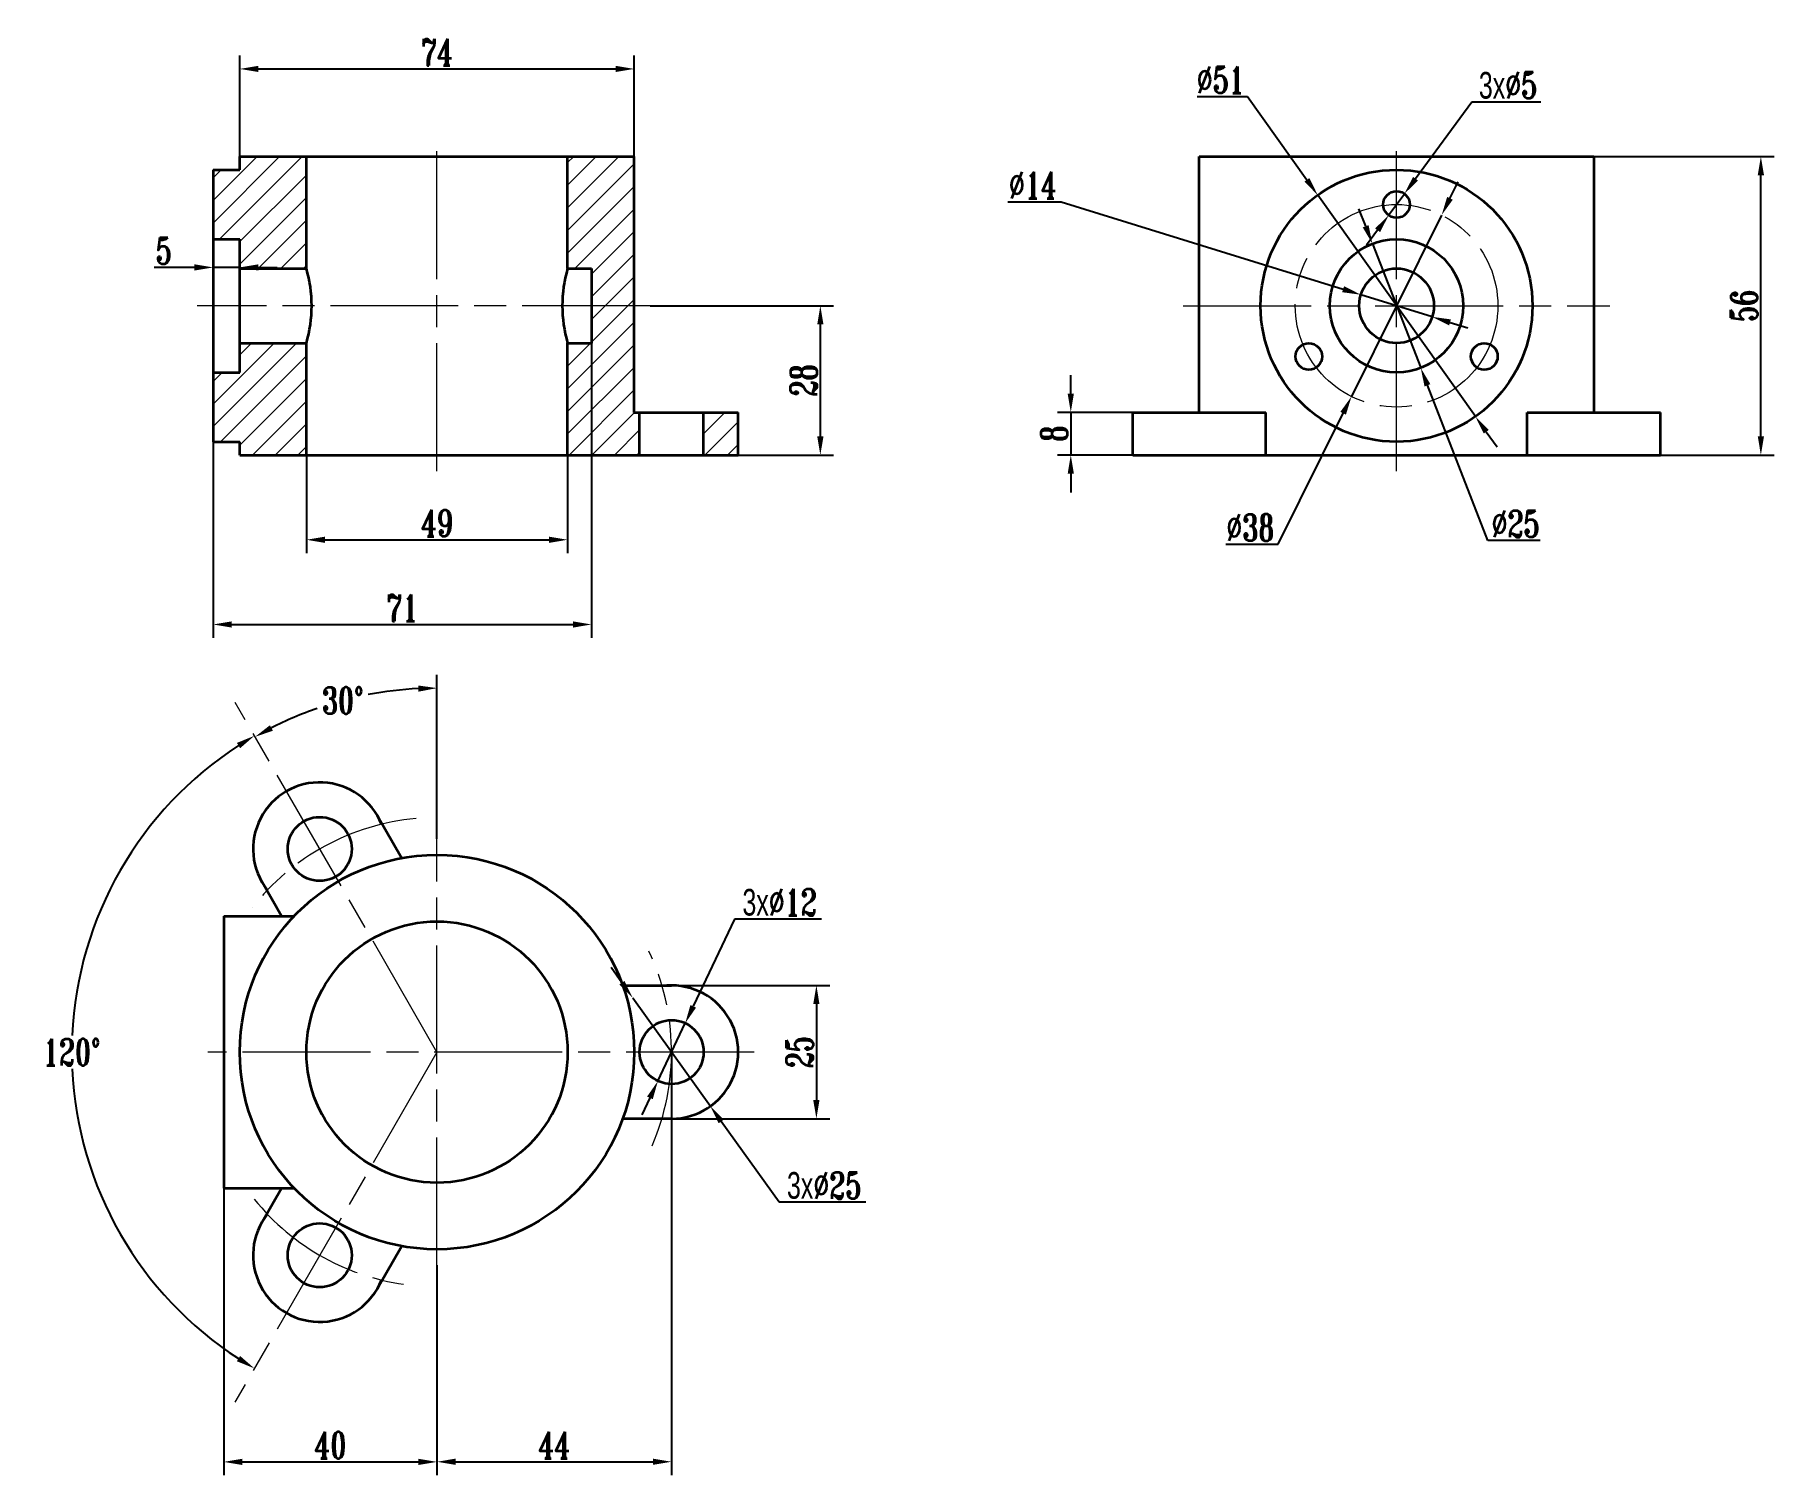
# Model space of a CAD drawing. Header units: millimetres. Extents: x 22 to 349, y 20 to 291.
import ezdxf

# ---------------------------------------------------------------- set-up
doc = ezdxf.new("R2010")
doc.units = ezdxf.units.MM
doc.linetypes.add('ACAD_ISO08W100', pattern=[36, 24, -3, 6, -3])
for name, color, linetype, lineweight in [('剖面线', 142, 'Continuous', 13), ('文本层', 212, 'Continuous', 13), ('点划线', 1, 'ACAD_ISO08W100', 13), ('轮廓线', 7, 'Continuous', 35)]:
    doc.layers.add(name, color=color, linetype=linetype, lineweight=lineweight)
doc.styles.add('数字与字母', font='romant.shx', dxfattribs={"width": 0.7})
doc.dimstyles.new('机械标注', dxfattribs={"dimtxt": 5, "dimasz": 3.5, "dimexe": 2.5, "dimexo": 0, "dimtad": 1, "dimtoh": 1, "dimdec": 1, "dimdsep": 46, "dimtxsty": '数字与字母', "dimcen": 2.5, "dimadec": 0, "dimazin": 0, "dimtfac": 1, "dimtdec": 1, "dimtmove": 0, "dimatfit": 3, "dimfxl": 0, "dimarcsym": 0})
doc.dimstyles.new('机械标注$2', dxfattribs={"dimtxt": 5, "dimasz": 3.5, "dimexe": 2.5, "dimexo": 0, "dimtad": 1, "dimtih": 1, "dimtoh": 1, "dimdec": 1, "dimdsep": 46, "dimtxsty": '数字与字母', "dimcen": 2.5, "dimadec": 0, "dimazin": 0, "dimtfac": 1, "dimtdec": 1, "dimtmove": 0, "dimatfit": 3, "dimfxl": 0, "dimarcsym": 0})

# ---------------------------------------------------------------- blocks, each defined once
blk = doc.blocks.new('*D1')
at = {"layer": 'Defpoints', "color": 0}
for p in [(57.84, 74.23), (97.84, 59.73), (97.84, 22.86)]:
    blk.add_point(p, dxfattribs=at)
at = {"layer": '文本层', "color": 0, "lineweight": -2}
for p, q in [((57.84, 74.23), (57.84, 20.36)), ((97.84, 59.73), (97.84, 20.36)), ((61.34, 22.86), (94.34, 22.86))]:
    blk.add_line(p, q, dxfattribs=at)
at = {"layer": '文本层', "color": 0}
for points in [[(61.34, 23.44), (61.34, 22.27), (57.84, 22.86)], [(94.34, 23.44), (94.34, 22.27), (97.84, 22.86)]]:
    blk.add_solid(points, dxfattribs=at)
at = {"layer": '文本层', "color": 0, "insert": (77.84, 25.98), "char_height": 5, "attachment_point": 5, "style": '数字与字母'}
blk.add_mtext('40', dxfattribs=at)
blk = doc.blocks.new('*D2')
at = {"layer": 'Defpoints', "color": 0}
for p in [(141.84, 99.73), (97.84, 44.86), (141.84, 22.88)]:
    blk.add_point(p, dxfattribs=at)
at = {"layer": '文本层', "color": 0, "lineweight": -2}
for p, q in [((141.84, 99.73), (141.84, 20.38)), ((97.84, 44.86), (97.84, 20.38)), ((101.34, 22.88), (138.34, 22.88))]:
    blk.add_line(p, q, dxfattribs=at)
at = {"layer": '文本层', "color": 0}
for points in [[(101.34, 23.47), (101.34, 22.3), (97.84, 22.88)], [(138.34, 23.47), (138.34, 22.3), (141.84, 22.88)]]:
    blk.add_solid(points, dxfattribs=at)
at = {"layer": '文本层', "color": 0, "insert": (119.84, 26.01), "char_height": 5, "attachment_point": 5, "style": '数字与字母'}
blk.add_mtext('44', dxfattribs=at)
blk = doc.blocks.new('*D3')
at = {"layer": 'Defpoints', "color": 0}
for p in [(141.84, 112.23), (141.84, 87.23), (169.01, 87.23)]:
    blk.add_point(p, dxfattribs=at)
at = {"layer": '文本层', "color": 0, "lineweight": -2}
for p, q in [((141.84, 112.23), (171.51, 112.23)), ((169.01, 108.73), (169.01, 90.73)), ((141.84, 87.23), (171.51, 87.23))]:
    blk.add_line(p, q, dxfattribs=at)
at = {"layer": '文本层', "color": 0}
for points in [[(168.42, 108.73), (169.59, 108.73), (169.01, 112.23)], [(168.42, 90.73), (169.59, 90.73), (169.01, 87.23)]]:
    blk.add_solid(points, dxfattribs=at)
at = {"layer": '文本层', "color": 0, "insert": (165.88, 99.73), "char_height": 5, "attachment_point": 5, "rotation": 90, "style": '数字与字母'}
blk.add_mtext('25', dxfattribs=at)
blk = doc.blocks.new('*D4')
at = {"layer": 'Defpoints', "color": 0}
for p in [(73.34, 211.73), (122.34, 211.73), (122.34, 195.84)]:
    blk.add_point(p, dxfattribs=at)
at = {"layer": '文本层', "color": 0, "lineweight": -2}
for p, q in [((73.34, 211.73), (73.34, 193.34)), ((122.34, 211.73), (122.34, 193.34)), ((76.84, 195.84), (118.84, 195.84))]:
    blk.add_line(p, q, dxfattribs=at)
at = {"layer": '文本层', "color": 0}
for points in [[(76.84, 196.42), (76.84, 195.25), (73.34, 195.84)], [(118.84, 196.42), (118.84, 195.25), (122.34, 195.84)]]:
    blk.add_solid(points, dxfattribs=at)
at = {"layer": '文本层', "color": 0, "insert": (97.84, 198.96), "char_height": 5, "attachment_point": 5, "style": '数字与字母'}
blk.add_mtext('49', dxfattribs=at)
blk = doc.blocks.new('*D5')
at = {"layer": 'Defpoints', "color": 0}
for p in [(126.84, 232.73), (55.84, 214.23), (126.84, 179.95)]:
    blk.add_point(p, dxfattribs=at)
at = {"layer": '文本层', "color": 0, "lineweight": -2}
for p, q in [((126.84, 232.73), (126.84, 177.45)), ((55.84, 214.23), (55.84, 177.45)), ((59.34, 179.95), (123.34, 179.95))]:
    blk.add_line(p, q, dxfattribs=at)
at = {"layer": '文本层', "color": 0}
for points in [[(59.34, 180.53), (59.34, 179.36), (55.84, 179.95)], [(123.34, 180.53), (123.34, 179.36), (126.84, 179.95)]]:
    blk.add_solid(points, dxfattribs=at)
at = {"layer": '文本层', "color": 0, "insert": (91.34, 183.07), "char_height": 5, "attachment_point": 5, "style": '数字与字母'}
blk.add_mtext('71', dxfattribs=at)
blk = doc.blocks.new('*D6')
at = {"layer": 'Defpoints', "color": 0}
for p in [(137.84, 239.73), (169.75, 239.73), (154.34, 211.73)]:
    blk.add_point(p, dxfattribs=at)
at = {"layer": '文本层', "color": 0, "lineweight": -2}
for p, q in [((137.84, 239.73), (172.25, 239.73)), ((169.75, 215.23), (169.75, 236.23)), ((154.34, 211.73), (172.25, 211.73))]:
    blk.add_line(p, q, dxfattribs=at)
at = {"layer": '文本层', "color": 0}
for points in [[(169.17, 236.23), (170.34, 236.23), (169.75, 239.73)], [(169.17, 215.23), (170.34, 215.23), (169.75, 211.73)]]:
    blk.add_solid(points, dxfattribs=at)
at = {"layer": '文本层', "color": 0, "insert": (166.63, 225.73), "char_height": 5, "attachment_point": 5, "rotation": 90, "style": '数字与字母'}
blk.add_mtext('28', dxfattribs=at)
blk = doc.blocks.new('*D7')
at = {"layer": 'Defpoints', "color": 0}
for p in [(134.84, 284.16), (60.84, 267.73), (134.84, 267.73)]:
    blk.add_point(p, dxfattribs=at)
at = {"layer": '文本层', "color": 0, "lineweight": -2}
for p, q in [((60.84, 267.73), (60.84, 286.66)), ((64.34, 284.16), (131.34, 284.16)), ((134.84, 267.73), (134.84, 286.66))]:
    blk.add_line(p, q, dxfattribs=at)
at = {"layer": '文本层', "color": 0}
for points in [[(64.34, 284.74), (64.34, 283.58), (60.84, 284.16)], [(131.34, 284.74), (131.34, 283.58), (134.84, 284.16)]]:
    blk.add_solid(points, dxfattribs=at)
at = {"layer": '文本层', "color": 0, "insert": (97.84, 287.28), "char_height": 5, "attachment_point": 5, "style": '数字与字母'}
blk.add_mtext('74', dxfattribs=at)
blk = doc.blocks.new('*D8')
at = {"layer": 'Defpoints', "color": 0}
for p in [(55.84, 246.93), (55.84, 246.73), (60.84, 246.73)]:
    blk.add_point(p, dxfattribs=at)
at = {"layer": '文本层', "color": 0, "lineweight": -2}
for p, q in [((55.84, 246.73), (55.84, 249.43)), ((60.84, 246.73), (60.84, 249.43)), ((52.34, 246.93), (44.78, 246.93)), ((60.84, 246.93), (55.84, 246.93)), ((64.34, 246.93), (67.84, 246.93))]:
    blk.add_line(p, q, dxfattribs=at)
at = {"layer": '文本层', "color": 0}
for points in [[(52.34, 247.51), (52.34, 246.34), (55.84, 246.93)], [(64.34, 247.51), (64.34, 246.34), (60.84, 246.93)]]:
    blk.add_solid(points, dxfattribs=at)
at = {"layer": '文本层', "color": 0, "insert": (46.57, 250.05), "char_height": 5, "attachment_point": 5, "style": '数字与字母'}
blk.add_mtext('5', dxfattribs=at)
blk = doc.blocks.new('*D9')
at = {"layer": 'Defpoints', "color": 0}
for p in [(228.34, 219.73), (216.73, 211.73), (228.34, 211.73)]:
    blk.add_point(p, dxfattribs=at)
at = {"layer": '文本层', "color": 0, "lineweight": -2}
for p, q in [((216.73, 223.23), (216.73, 226.73)), ((228.34, 219.73), (214.23, 219.73)), ((216.73, 219.73), (216.73, 211.73)), ((228.34, 211.73), (214.23, 211.73)), ((216.73, 208.23), (216.73, 204.73))]:
    blk.add_line(p, q, dxfattribs=at)
at = {"layer": '文本层', "color": 0}
for points in [[(216.15, 223.23), (217.31, 223.23), (216.73, 219.73)], [(216.15, 208.23), (217.31, 208.23), (216.73, 211.73)]]:
    blk.add_solid(points, dxfattribs=at)
at = {"layer": '文本层', "color": 0, "insert": (213.61, 215.73), "char_height": 5, "attachment_point": 5, "rotation": 90, "style": '数字与字母'}
blk.add_mtext('8', dxfattribs=at)
blk = doc.blocks.new('*D10')
at = {"layer": 'Defpoints', "color": 0}
for p in [(314.84, 267.73), (346.18, 267.73), (327.34, 211.73)]:
    blk.add_point(p, dxfattribs=at)
at = {"layer": '文本层', "color": 0, "lineweight": -2}
for p, q in [((314.84, 267.73), (348.68, 267.73)), ((346.18, 215.23), (346.18, 264.23)), ((327.34, 211.73), (348.68, 211.73))]:
    blk.add_line(p, q, dxfattribs=at)
at = {"layer": '文本层', "color": 0}
for points in [[(345.6, 264.23), (346.77, 264.23), (346.18, 267.73)], [(345.6, 215.23), (346.77, 215.23), (346.18, 211.73)]]:
    blk.add_solid(points, dxfattribs=at)
at = {"layer": '文本层', "color": 0, "insert": (343.06, 239.73), "char_height": 5, "attachment_point": 5, "rotation": 90, "style": '数字与字母'}
blk.add_mtext('56', dxfattribs=at)
blk = doc.blocks.new('*D11')
at = {"layer": 'Defpoints', "color": 0}
for p in [(279.32, 260.74), (276.36, 256.71)]:
    blk.add_point(p, dxfattribs=at)
at = {"layer": '文本层', "color": 0, "lineweight": -2}
for p, q in [((291.96, 277.93), (281.4, 263.56)), ((304.92, 277.93), (291.96, 277.93)), ((276.36, 256.71), (279.32, 260.74)), ((274.29, 253.89), (272.21, 251.07))]:
    blk.add_line(p, q, dxfattribs=at)
at = {"layer": '文本层', "color": 0}
for points in [[(280.93, 263.91), (281.87, 263.22), (279.32, 260.74)], [(273.82, 254.24), (274.76, 253.55), (276.36, 256.71)]]:
    blk.add_solid(points, dxfattribs=at)
at = {"layer": '文本层', "color": 0, "insert": (298.75, 281.06), "char_height": 5, "attachment_point": 5, "style": '数字与字母'}
blk.add_mtext('{\\f??|b0|i0|c0|p54;3x}∅5', dxfattribs=at)
blk = doc.blocks.new('*D12')
at = {"layer": 'Defpoints', "color": 0}
for p in [(263.05, 260.5), (292.63, 218.95)]:
    blk.add_point(p, dxfattribs=at)
at = {"layer": '文本层', "color": 0, "lineweight": -2}
for p, q in [((240.44, 278.98), (249.9, 278.98)), ((249.9, 278.98), (261.02, 263.35)), ((292.63, 218.95), (263.05, 260.5)), ((294.66, 216.1), (296.69, 213.25))]:
    blk.add_line(p, q, dxfattribs=at)
at = {"layer": '文本层', "color": 0}
for points in [[(261.5, 263.69), (260.55, 263.01), (263.05, 260.5)], [(295.14, 216.44), (294.19, 215.77), (292.63, 218.95)]]:
    blk.add_solid(points, dxfattribs=at)
at = {"layer": '文本层', "color": 0, "insert": (244.86, 282.1), "char_height": 5, "attachment_point": 5, "style": '数字与字母'}
blk.add_mtext('∅51', dxfattribs=at)
blk = doc.blocks.new('*D13')
at = {"layer": 'Defpoints', "color": 0}
for p in [(271.16, 241.8), (284.53, 237.65)]:
    blk.add_point(p, dxfattribs=at)
at = {"layer": '文本层', "color": 0, "lineweight": -2}
for p, q in [((204.95, 259.25), (214.91, 259.25)), ((214.91, 259.25), (267.81, 242.84)), ((284.53, 237.65), (271.16, 241.8)), ((287.87, 236.62), (291.21, 235.58))]:
    blk.add_line(p, q, dxfattribs=at)
at = {"layer": '文本层', "color": 0}
for points in [[(267.99, 243.4), (267.64, 242.28), (271.16, 241.8)], [(288.04, 237.17), (287.7, 236.06), (284.53, 237.65)]]:
    blk.add_solid(points, dxfattribs=at)
at = {"layer": '文本层', "color": 0, "insert": (209.62, 262.38), "char_height": 5, "attachment_point": 5, "style": '数字与字母'}
blk.add_mtext('∅14', dxfattribs=at)
blk = doc.blocks.new('*D14')
at = {"layer": 'Defpoints', "color": 0}
for p in [(273.31, 251.38), (282.37, 228.08)]:
    blk.add_point(p, dxfattribs=at)
at = {"layer": '文本层', "color": 0, "lineweight": -2}
for p, q in [((272.05, 254.64), (270.78, 257.9)), ((273.31, 251.38), (282.37, 228.08)), ((294.96, 195.68), (283.64, 224.81)), ((304.75, 195.68), (294.96, 195.68))]:
    blk.add_line(p, q, dxfattribs=at)
at = {"layer": '文本层', "color": 0}
for points in [[(272.59, 254.85), (271.5, 254.43), (273.31, 251.38)], [(284.18, 225.03), (283.09, 224.6), (282.37, 228.08)]]:
    blk.add_solid(points, dxfattribs=at)
at = {"layer": '文本层', "color": 0, "insert": (300.17, 198.81), "char_height": 5, "attachment_point": 5, "style": '数字与字母'}
blk.add_mtext('∅25', dxfattribs=at)
blk = doc.blocks.new('*D15')
at = {"layer": 'Defpoints', "color": 0}
for p in [(286.3, 256.74), (269.39, 222.71)]:
    blk.add_point(p, dxfattribs=at)
at = {"layer": '文本层', "color": 0, "lineweight": -2}
for p, q in [((287.85, 259.88), (289.41, 263.01)), ((286.3, 256.74), (269.39, 222.71)), ((255.62, 195), (267.83, 219.58)), ((245.83, 195), (255.62, 195))]:
    blk.add_line(p, q, dxfattribs=at)
at = {"layer": '文本层', "color": 0}
for points in [[(287.33, 260.14), (288.38, 259.62), (286.3, 256.74)], [(267.31, 219.84), (268.35, 219.32), (269.39, 222.71)]]:
    blk.add_solid(points, dxfattribs=at)
at = {"layer": '文本层', "color": 0, "insert": (250.41, 198.12), "char_height": 5, "attachment_point": 5, "style": '数字与字母'}
blk.add_mtext('∅38', dxfattribs=at)
blk = doc.blocks.new('*D16')
at = {"layer": 'Defpoints', "color": 0}
for p in [(144.41, 105.15), (139.28, 94.3)]:
    blk.add_point(p, dxfattribs=at)
at = {"layer": '文本层', "color": 0, "lineweight": -2}
for p, q in [((153.65, 124.69), (145.9, 108.32)), ((169.94, 124.69), (153.65, 124.69)), ((139.28, 94.3), (144.41, 105.15)), ((137.78, 91.14), (136.28, 87.98))]:
    blk.add_line(p, q, dxfattribs=at)
at = {"layer": '文本层', "color": 0}
for points in [[(145.38, 108.56), (146.43, 108.07), (144.41, 105.15)], [(137.25, 91.39), (138.31, 90.89), (139.28, 94.3)]]:
    blk.add_solid(points, dxfattribs=at)
at = {"layer": '文本层', "color": 0, "insert": (162.11, 127.81), "char_height": 5, "attachment_point": 5, "style": '数字与字母'}
blk.add_mtext('{\\f??|b0|i0|c0|p54;3x}∅12', dxfattribs=at)
blk = doc.blocks.new('*D17')
at = {"layer": 'Defpoints', "color": 0}
for p in [(134.57, 109.89), (149.12, 89.56)]:
    blk.add_point(p, dxfattribs=at)
at = {"layer": '文本层', "color": 0, "lineweight": -2}
for p, q in [((132.53, 112.74), (130.49, 115.58)), ((134.57, 109.89), (149.12, 89.56)), ((162, 71.56), (151.15, 86.72)), ((178.29, 71.56), (162, 71.56))]:
    blk.add_line(p, q, dxfattribs=at)
at = {"layer": '文本层', "color": 0}
for points in [[(133, 113.08), (132.06, 112.4), (134.57, 109.89)], [(151.63, 87.06), (150.68, 86.38), (149.12, 89.56)]]:
    blk.add_solid(points, dxfattribs=at)
at = {"layer": '文本层', "color": 0, "insert": (170.46, 74.69), "char_height": 5, "attachment_point": 5, "style": '数字与字母'}
blk.add_mtext('{\\f??|b0|i0|c0|p54;3x}∅25', dxfattribs=at)
blk = doc.blocks.new('*D18')
at = {"layer": 'Defpoints', "color": 0}
for p in [(59.96, 165.34), (33.46, 123.16), (97.84, 99.73), (97.84, 99.73), (59.92, 34.05)]:
    blk.add_point(p, dxfattribs=at)
at = {"layer": '文本层', "color": 0, "lineweight": -2}
for start, end in [(122.9274, 177.3856), (182.6144, 237.0726)]:
    blk.add_arc((97.84, 99.73), 68.51, start, end, dxfattribs=at)
at = {"layer": '文本层', "color": 0}
for points in [[(60.3, 157.73), (60.91, 156.74), (63.59, 159.06)], [(60.91, 42.72), (60.3, 41.73), (63.59, 40.4)]]:
    blk.add_solid(points, dxfattribs=at)
at = {"layer": '文本层', "color": 0, "insert": (29.33, 99.73), "char_height": 5, "attachment_point": 5, "style": '数字与字母'}
blk.add_mtext('120°', dxfattribs=at)
blk = doc.blocks.new('*D19')
at = {"layer": 'Defpoints', "color": 0}
for p in [(85.99, 166.97), (59.96, 165.34), (97.84, 139.73), (97.84, 99.73), (97.84, 59.73)]:
    blk.add_point(p, dxfattribs=at)
at = {"layer": '文本层', "color": 0, "lineweight": -2}
blk.add_line((97.84, 139.73), (97.84, 170.51), dxfattribs=at)
for start, end in [(92.9373, 100.8736), (109.2078, 117.0627)]:
    blk.add_arc((97.84, 99.73), 68.28, start, end, dxfattribs=at)
at = {"layer": '文本层', "color": 0}
for points in [[(94.33, 168.5), (94.36, 167.34), (97.84, 168.01)], [(67.06, 160.02), (66.5, 161.04), (63.7, 158.86)]]:
    blk.add_solid(points, dxfattribs=at)
at = {"layer": '文本层', "color": 0, "insert": (80.17, 165.68), "char_height": 5, "attachment_point": 5, "style": '数字与字母'}
blk.add_mtext('30°', dxfattribs=at)

msp = doc.modelspace()

# ---------------------------------------------------------------- hatches: boundary and pattern name
at = {"layer": '剖面线'}
h = msp.add_hatch(dxfattribs=at)
h.set_pattern_fill('_USER', color=256, scale=3, angle=45, style=0, pattern_type=0)
h.set_pattern_definition([(45, (0, 0), (-2.12132, 2.12132), [])])
h.paths.add_polyline_path([(73.34, 267.73), (60.84, 267.73), (60.84, 265.23), (55.84, 265.23), (55.84, 252.23), (60.84, 252.23), (60.84, 246.73), (73.34, 246.73)])
h.paths.add_polyline_path([(73.34, 232.73), (60.84, 232.73), (60.84, 227.23), (55.84, 227.23), (55.84, 214.23), (60.84, 214.23), (60.84, 211.73), (73.34, 211.73)])
h.paths.add_polyline_path([(134.84, 267.73), (122.34, 267.73), (122.34, 246.73), (126.84, 246.73), (126.84, 239.73), (134.84, 239.73)])
h.paths.add_polyline_path([(134.84, 239.73), (126.84, 239.73), (126.84, 232.73), (122.34, 232.73), (122.34, 211.73), (135.84, 211.73), (135.84, 219.73), (134.84, 219.73)])
h.paths.add_polyline_path([(154.34, 219.73), (147.84, 219.73), (147.84, 211.73), (154.34, 211.73)])

# ---------------------------------------------------------------- linework, layer by layer
at = {"layer": '点划线'}
for p, q in [((97.84, 208.73), (97.84, 270.73)), ((277.84, 208.73), (277.84, 270.73)), ((137.84, 239.73), (52.84, 239.73)), ((237.84, 239.73), (317.84, 239.73)), ((97.84, 99.73), (59.96, 165.34)), ((97.84, 59.73), (97.84, 139.73)), ((157.34, 99.73), (54.84, 99.73)), ((97.84, 99.73), (59.92, 34.05))]:
    msp.add_line(p, q, dxfattribs=at)
msp.add_circle((277.84, 239.73), 19, dxfattribs=at)
for start, end in [(95.1337, 142.044), (336.4635, 25.4843), (218.8409, 263.4083)]:
    msp.add_arc((97.84, 99.73), 44, start, end, dxfattribs=at)
at = {"layer": '轮廓线'}
for p, q in [((60.84, 267.73), (134.84, 267.73)), ((60.84, 265.23), (60.84, 267.73)), ((73.34, 246.73), (73.34, 267.73)), ((122.34, 246.73), (122.34, 267.73)), ((134.84, 219.73), (134.84, 267.73)), ((240.84, 219.73), (240.84, 267.73)), ((240.84, 267.73), (314.84, 267.73)), ((314.84, 267.73), (314.84, 219.73)), ((55.84, 265.23), (60.84, 265.23)), ((55.84, 265.23), (55.84, 214.23)), ((55.84, 252.23), (60.84, 252.23)), ((60.84, 227.23), (60.84, 252.23)), ((60.84, 246.73), (73.34, 246.73)), ((122.34, 246.73), (126.84, 246.73)), ((126.84, 246.73), (126.84, 232.73)), ((60.84, 232.73), (73.34, 232.73)), ((73.34, 211.73), (73.34, 232.73)), ((122.34, 211.73), (122.34, 232.73)), ((122.34, 232.73), (126.84, 232.73)), ((55.84, 227.23), (60.84, 227.23)), ((134.84, 219.73), (154.34, 219.73)), ((135.84, 211.73), (135.84, 219.73)), ((147.84, 211.73), (147.84, 219.73)), ((154.34, 211.73), (154.34, 219.73)), ((228.34, 211.73), (228.34, 219.73)), ((228.34, 219.73), (253.34, 219.73)), ((253.34, 211.73), (253.34, 219.73)), ((302.34, 211.73), (302.34, 219.73)), ((302.34, 219.73), (327.34, 219.73)), ((327.34, 211.73), (327.34, 219.73)), ((55.84, 214.23), (60.84, 214.23)), ((60.84, 211.73), (60.84, 214.23)), ((60.84, 211.73), (154.34, 211.73)), ((228.34, 211.73), (253.34, 211.73)), ((253.34, 211.73), (302.34, 211.73)), ((302.34, 211.73), (327.34, 211.73)), ((86.67, 144.08), (91.26, 136.14)), ((68.69, 125.23), (65.02, 131.58)), ((57.84, 125.23), (57.84, 74.23)), ((57.84, 125.23), (71.03, 125.23)), ((132.67, 112.23), (141.84, 112.23)), ((141.84, 87.23), (132.67, 87.23)), ((57.84, 74.23), (71.03, 74.23)), ((65.02, 67.87), (68.69, 74.23)), ((91.26, 63.32), (86.67, 55.37))]:
    msp.add_line(p, q, dxfattribs=at)
for centre, radius in [((277.84, 239.73), 25.5), ((277.84, 258.73), 2.5), ((277.84, 239.73), 12.5), ((277.84, 239.73), 7), ((261.39, 230.23), 2.5), ((294.3, 230.23), 2.5), ((75.84, 137.83), 6), ((97.84, 99.73), 37), ((97.84, 99.73), 24.5), ((141.84, 99.73), 6), ((75.84, 61.62), 6)]:
    msp.add_circle(centre, radius, dxfattribs=at)
for centre, radius, start, end in [((49.34, 239.73), 25, 343.7398, 16.2602), ((146.34, 239.73), 25, 163.7398, 196.2602), ((75.84, 137.83), 12.5, 21.8338, 218.1662), ((141.84, 99.73), 12.5, 261.8338, 98.1662), ((75.84, 61.62), 12.5, 141.8338, 338.1662)]:
    msp.add_arc(centre, radius, start, end, dxfattribs=at)

# ---------------------------------------------------------------- dimensions: what is measured, and where the dimension line sits
at = {"layer": '文本层'}
for base, p1, p2, picture, middle in [((134.84, 284.16), (60.84, 267.73), (134.84, 267.73), '*D7', (97.84, 287.28)), ((126.84, 179.95), (55.84, 214.23), (126.84, 232.73), '*D5', (91.34, 183.07)), ((122.34, 195.84), (73.34, 211.73), (122.34, 211.73), '*D4', (97.84, 198.96)), ((141.84, 22.88), (97.84, 44.86), (141.84, 99.73), '*D2', (119.84, 26.01)), ((97.84, 22.86), (57.84, 74.23), (97.84, 59.73), '*D1', (77.84, 25.98))]:
    dim = msp.add_linear_dim(base=base, p1=p1, p2=p2, dimstyle='机械标注', dxfattribs=at)
    dim.commit()
    dim.dimension.update_dxf_attribs({"geometry": picture, "text_midpoint": middle})
for p1, p2, picture, middle in [((292.63, 218.95), (263.05, 260.5), '*D12', (244.86, 278.98)), ((284.53, 237.65), (271.16, 241.8), '*D13', (209.62, 259.25)), ((286.3, 256.74), (269.39, 222.71), '*D15', (250.41, 195)), ((273.31, 251.38), (282.37, 228.08), '*D14', (300.17, 195.68))]:
    dim = msp.add_diameter_dim_2p(p1=p1, p2=p2, dimstyle='机械标注', dxfattribs=at)
    dim.commit()
    dim.dimension.update_dxf_attribs({"geometry": picture, "text_midpoint": middle, "dimtype": 163})
for p1, p2, picture, middle in [((276.36, 256.71), (279.32, 260.74), '*D11', (298.75, 277.93)), ((139.28, 94.3), (144.41, 105.15), '*D16', (162.11, 124.69)), ((134.57, 109.89), (149.12, 89.56), '*D17', (170.46, 71.56))]:
    dim = msp.add_diameter_dim_2p(p1=p1, p2=p2, text='{\\f??|b0|i0|c0|p54;3x}<>', dimstyle='机械标注', dxfattribs=at)
    dim.commit()
    dim.dimension.update_dxf_attribs({"geometry": picture, "text_midpoint": middle, "dimtype": 163})
for base, p1, p2, picture, middle in [((346.18, 267.73), (327.34, 211.73), (314.84, 267.73), '*D10', (343.06, 239.73)), ((169.75, 239.73), (154.34, 211.73), (137.84, 239.73), '*D6', (166.63, 225.73)), ((216.73, 211.73), (228.34, 219.73), (228.34, 211.73), '*D9', (213.61, 215.73)), ((169.01, 87.23), (141.84, 112.23), (141.84, 87.23), '*D3', (165.88, 99.73))]:
    dim = msp.add_linear_dim(base=base, p1=p1, p2=p2, angle=90, dimstyle='机械标注', dxfattribs=at)
    dim.commit()
    dim.dimension.update_dxf_attribs({"geometry": picture, "text_midpoint": middle})
dim = msp.add_linear_dim(base=(55.84, 246.93), p1=(60.84, 246.73), p2=(55.84, 246.73), dimstyle='机械标注', dxfattribs=at)
dim.commit()
dim.dimension.update_dxf_attribs({"geometry": '*D8', "text_midpoint": (46.57, 246.93), "dimtype": 160})
for base, line1, picture, middle in [((85.99, 166.97), ((97.84, 59.73), (97.84, 139.73)), '*D19', (80.17, 165.68)), ((33.46, 123.16), ((97.84, 99.73), (59.92, 34.05)), '*D18', (29.33, 99.73))]:
    dim = msp.add_angular_dim_2l(base=base, line1=line1, line2=((97.84, 99.73), (59.96, 165.34)), dimstyle='机械标注$2', dxfattribs=at)
    dim.commit()
    dim.dimension.update_dxf_attribs({"geometry": picture, "text_midpoint": middle})

doc.saveas('drawing.dxf')
